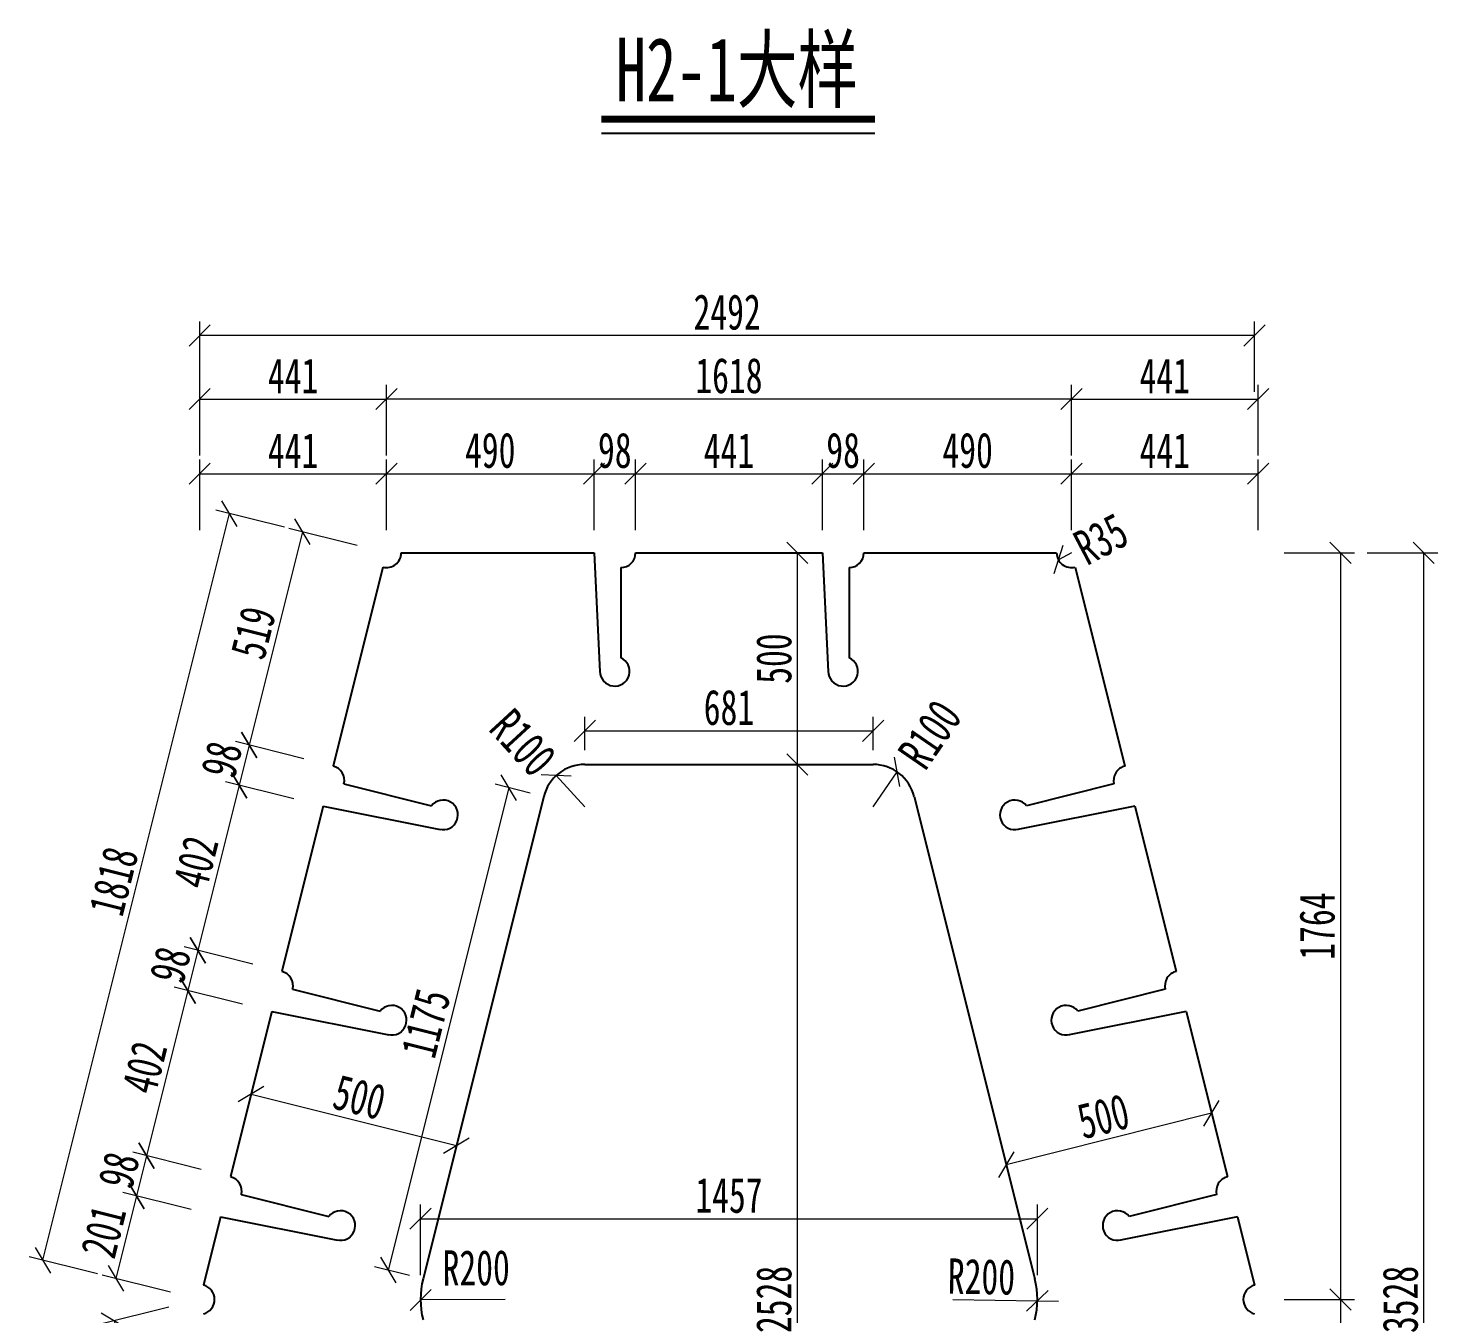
# Model space of a CAD drawing. Header units: millimetres. Extents: x -450182 to -147179, y 306993 to 695793.
# Drawn here: x -175438 to -172109, y 354258 to 357295 of the extents above; entities that cross this region are included whole.
import ezdxf

# ---------------------------------------------------------------- set-up
doc = ezdxf.new("R2010")
doc.units = ezdxf.units.MM
doc.header["$PDMODE"] = 34
doc.layers.get('Defpoints').update_dxf_attribs({"color": 8})
for name, color, linetype, lineweight in [('加粗线', 6, 'Continuous', 25), ('标注', 4, 'Continuous', 13), ('细线', 4, 'Continuous', 15), ('钢板粗线', 1, 'Continuous', 25)]:
    doc.layers.add(name, color=color, linetype=linetype, lineweight=lineweight)
doc.styles.add('111', font='仿宋_GB2312.ttf', dxfattribs={"width": 0.7})
doc.styles.get("Standard").update_dxf_attribs({"font": '仿宋_GB2312.ttf'})
doc.dimstyles.new('200', dxfattribs={"dimscale": 0, "dimtxt": 2.5, "dimasz": 1.5, "dimexe": 1, "dimexo": 1, "dimgap": 0.4, "dimtad": 1, "dimdec": 0, "dimdsep": 46, "dimtxsty": '111', "dimblk": 'OBLIQUE', "dimcen": 0, "dimclrd": 256, "dimclre": 256, "dimclrt": 256, "dimadec": 1, "dimazin": 2, "dimtfac": 1, "dimtdec": 0, "dimtmove": 2, "dimatfit": 3, "dimfxl": 4, "dimfxlon": 1, "dimtolj": 1, "dimlwd": -1, "dimlwe": -1, "dimarcsym": 0})

# ---------------------------------------------------------------- blocks, each defined once
blk = doc.blocks.new('_Oblique')
at = {"color": 0, "linetype": 'ByBlock', "lineweight": -2}
blk.add_line((-0.5, -0.5), (0.5, 0.5), dxfattribs=at)
blk = doc.blocks.new('*D400')
at = {"layer": 'Defpoints', "color": 0, "transparency": 16777216}
for p in [(-173050.6, 356056.1), (-172142, 356056.1), (-173048.4, 352528.1)]:
    blk.add_point(p, dxfattribs=at)
at = {"layer": '标注', "transparency": 16777216}
for p, q in [((-172275.4, 356056.1), (-172108.7, 356056.1)), ((-172142, 352528.1), (-172142, 356056.1)), ((-172275.4, 352528.1), (-172108.7, 352528.1))]:
    blk.add_line(p, q, dxfattribs=at)
at = {"layer": '标注', "transparency": 16777216, "xscale": 49.99999999999994, "yscale": 49.99999999999994, "zscale": 49.99999999999994}
for p, rotation in [((-172142, 356056.1), 90), ((-172142, 352528.1), 270)]:
    blk.add_blockref('_Oblique', p, dxfattribs=dict(at, rotation=rotation))
at = {"layer": '标注', "transparency": 16777216, "insert": (-172197, 354292.1), "char_height": 83.33, "attachment_point": 5, "rotation": 90, "style": '111'}
blk.add_mtext('\\A1;3528', dxfattribs=at)
blk = doc.blocks.new('*D412')
at = {"layer": 'Defpoints', "color": 0, "transparency": 16777216}
for p in [(-174592.1, 356056.1), (-174916.2, 355601.9), (-174718, 355552.3)]:
    blk.add_point(p, dxfattribs=at)
at = {"layer": '标注', "transparency": 16777216}
for p, q in [((-174790.3, 356105.7), (-174916.2, 355601.9)), ((-174660.9, 356073.3), (-174822.6, 356113.8)), ((-174786.9, 355569.5), (-174948.5, 355610))]:
    blk.add_line(p, q, dxfattribs=at)
at = {"layer": '标注', "transparency": 16777216, "xscale": 49.99999999999994, "yscale": 49.99999999999994, "zscale": 49.99999999999994}
for p, rotation in [((-174790.3, 356105.7), 75.96375653207974), ((-174916.2, 355601.9), 255.9637565320798)]:
    blk.add_blockref('_Oblique', p, dxfattribs=dict(at, rotation=rotation))
at = {"layer": '标注', "transparency": 16777216, "insert": (-174906.6, 355867.1), "char_height": 83.33, "attachment_point": 5, "rotation": 75.9638, "style": '111'}
blk.add_mtext('\\A1;519', dxfattribs=at)
blk = doc.blocks.new('*D413')
at = {"layer": 'Defpoints', "color": 0, "transparency": 16777216}
for p in [(-174718, 355552.3), (-174940, 355506.8), (-174741.8, 355457.3)]:
    blk.add_point(p, dxfattribs=at)
at = {"layer": '标注', "transparency": 16777216}
for p, q in [((-174786.9, 355569.5), (-174948.5, 355610)), ((-174916.2, 355601.9), (-174940, 355506.8)), ((-174810.6, 355474.5), (-174972.3, 355514.9))]:
    blk.add_line(p, q, dxfattribs=at)
at = {"layer": '标注', "transparency": 16777216, "xscale": 49.99999999999994, "yscale": 49.99999999999994, "zscale": 49.99999999999994}
for p, rotation in [((-174916.2, 355601.9), 75.96375653213954), ((-174940, 355506.8), 255.9637565321396)]:
    blk.add_blockref('_Oblique', p, dxfattribs=dict(at, rotation=rotation))
at = {"layer": '标注', "transparency": 16777216, "insert": (-174981.4, 355567.7), "char_height": 83.33, "attachment_point": 5, "rotation": 75.9638, "style": '111'}
blk.add_mtext('\\A1;98', dxfattribs=at)
blk = doc.blocks.new('*D414')
at = {"layer": 'Defpoints', "color": 0, "transparency": 16777216}
for p in [(-174741.8, 355457.3), (-175037.5, 355116.8), (-174839.3, 355067.3)]:
    blk.add_point(p, dxfattribs=at)
at = {"layer": '标注', "transparency": 16777216}
for p, q in [((-174940, 355506.8), (-175037.5, 355116.8)), ((-174810.6, 355474.5), (-174972.3, 355514.9)), ((-174908.1, 355084.5), (-175069.8, 355124.9))]:
    blk.add_line(p, q, dxfattribs=at)
at = {"layer": '标注', "transparency": 16777216, "xscale": 49.99999999999994, "yscale": 49.99999999999994, "zscale": 49.99999999999994}
for p, rotation in [((-174940, 355506.8), 75.96375653205945), ((-175037.5, 355116.8), 255.9637565320594)]:
    blk.add_blockref('_Oblique', p, dxfattribs=dict(at, rotation=rotation))
at = {"layer": '标注', "transparency": 16777216, "insert": (-175042.1, 355325.2), "char_height": 83.33, "attachment_point": 5, "rotation": 75.9638, "style": '111'}
blk.add_mtext('\\A1;402', dxfattribs=at)
blk = doc.blocks.new('*D415')
at = {"layer": 'Defpoints', "color": 0, "transparency": 16777216}
for p in [(-174839.3, 355067.3), (-175061.2, 355021.7), (-174863, 354972.2)]:
    blk.add_point(p, dxfattribs=at)
at = {"layer": '标注', "transparency": 16777216}
for p, q in [((-174908.1, 355084.5), (-175069.8, 355124.9)), ((-175037.5, 355116.8), (-175061.2, 355021.7)), ((-174931.9, 354989.4), (-175093.6, 355029.8))]:
    blk.add_line(p, q, dxfattribs=at)
at = {"layer": '标注', "transparency": 16777216, "xscale": 49.99999999999994, "yscale": 49.99999999999994, "zscale": 49.99999999999994}
for p, rotation in [((-175037.5, 355116.8), 75.96375653213131), ((-175061.2, 355021.7), 255.9637565321313)]:
    blk.add_blockref('_Oblique', p, dxfattribs=dict(at, rotation=rotation))
at = {"layer": '标注', "transparency": 16777216, "insert": (-175102.7, 355082.6), "char_height": 83.33, "attachment_point": 5, "rotation": 75.9638, "style": '111'}
blk.add_mtext('\\A1;98', dxfattribs=at)
blk = doc.blocks.new('*D416')
at = {"layer": 'Defpoints', "color": 0, "transparency": 16777216}
for p in [(-174863, 354972.2), (-175158.7, 354631.7), (-174960.5, 354582.2)]:
    blk.add_point(p, dxfattribs=at)
at = {"layer": '标注', "transparency": 16777216}
for p, q in [((-175061.2, 355021.7), (-175158.7, 354631.7)), ((-174931.9, 354989.4), (-175093.6, 355029.8)), ((-175029.4, 354599.4), (-175191.1, 354639.8))]:
    blk.add_line(p, q, dxfattribs=at)
at = {"layer": '标注', "transparency": 16777216, "xscale": 49.99999999999994, "yscale": 49.99999999999994, "zscale": 49.99999999999994}
for p, rotation in [((-175061.2, 355021.7), 75.96375653207352), ((-175158.7, 354631.7), 255.9637565320735)]:
    blk.add_blockref('_Oblique', p, dxfattribs=dict(at, rotation=rotation))
at = {"layer": '标注', "transparency": 16777216, "insert": (-175163.3, 354840.1), "char_height": 83.33, "attachment_point": 5, "rotation": 75.9638, "style": '111'}
blk.add_mtext('\\A1;402', dxfattribs=at)
blk = doc.blocks.new('*D417')
at = {"layer": 'Defpoints', "color": 0, "transparency": 16777216}
for p in [(-174960.5, 354582.2), (-175182.5, 354536.7), (-174984.3, 354487.1)]:
    blk.add_point(p, dxfattribs=at)
at = {"layer": '标注', "transparency": 16777216}
for p, q in [((-175029.4, 354599.4), (-175191.1, 354639.8)), ((-175158.7, 354631.7), (-175182.5, 354536.7)), ((-175053.2, 354504.3), (-175214.8, 354544.8))]:
    blk.add_line(p, q, dxfattribs=at)
at = {"layer": '标注', "transparency": 16777216, "xscale": 49.99999999999994, "yscale": 49.99999999999994, "zscale": 49.99999999999994}
for p, rotation in [((-175158.7, 354631.7), 75.9637565320983), ((-175182.5, 354536.7), 255.9637565320983)]:
    blk.add_blockref('_Oblique', p, dxfattribs=dict(at, rotation=rotation))
at = {"layer": '标注', "transparency": 16777216, "insert": (-175224, 354597.5), "char_height": 83.33, "attachment_point": 5, "rotation": 75.9638, "style": '111'}
blk.add_mtext('\\A1;98', dxfattribs=at)
blk = doc.blocks.new('*D418')
at = {"layer": 'Defpoints', "color": 0, "transparency": 16777216}
for p in [(-174984.3, 354487.1), (-175231.3, 354341.7), (-175033.1, 354292.1)]:
    blk.add_point(p, dxfattribs=at)
at = {"layer": '标注', "transparency": 16777216}
for p, q in [((-175053.2, 354504.3), (-175214.8, 354544.8)), ((-175182.5, 354536.7), (-175231.3, 354341.7)), ((-175101.9, 354309.3), (-175263.6, 354349.8))]:
    blk.add_line(p, q, dxfattribs=at)
at = {"layer": '标注', "transparency": 16777216, "xscale": 49.99999999999994, "yscale": 49.99999999999994, "zscale": 49.99999999999994}
for p, rotation in [((-175182.5, 354536.7), 75.96375653206952), ((-175231.3, 354341.7), 255.9637565320695)]:
    blk.add_blockref('_Oblique', p, dxfattribs=dict(at, rotation=rotation))
at = {"layer": '标注', "transparency": 16777216, "insert": (-175260.2, 354452.5), "char_height": 83.33, "attachment_point": 5, "rotation": 75.9638, "style": '111'}
blk.add_mtext('\\A1;201', dxfattribs=at)
blk = doc.blocks.new('*D419')
at = {"layer": 'Defpoints', "color": 0, "transparency": 16777216}
for p in [(-175033.1, 354292.1), (-174984.3, 354097.1), (-175186.7, 354046.5)]:
    blk.add_point(p, dxfattribs=at)
at = {"layer": '标注', "transparency": 16777216}
for p, q in [((-175106.1, 354273.9), (-175267.8, 354233.4)), ((-175235.5, 354241.5), (-175186.7, 354046.5)), ((-175057.4, 354078.9), (-175219, 354038.4))]:
    blk.add_line(p, q, dxfattribs=at)
at = {"layer": '标注', "transparency": 16777216, "xscale": 49.99999999999994, "yscale": 49.99999999999994, "zscale": 49.99999999999994}
for p, rotation in [((-175235.5, 354241.5), 104.0362434679265), ((-175186.7, 354046.5), 284.0362434679265)]:
    blk.add_blockref('_Oblique', p, dxfattribs=dict(at, rotation=rotation))
at = {"layer": '标注', "transparency": 16777216, "insert": (-175157.7, 354157.4), "char_height": 83.33, "attachment_point": 5, "rotation": 284.0362, "style": '111'}
blk.add_mtext('\\A1;201', dxfattribs=at)
blk = doc.blocks.new('*D426')
at = {"layer": 'Defpoints', "color": 0, "transparency": 16777216}
for p in [(-175033.1, 354292.1), (-175406, 354198.9), (-174592.1, 352528.1)]:
    blk.add_point(p, dxfattribs=at)
at = {"layer": '标注', "transparency": 16777216}
for p, q in [((-175276.6, 354231.2), (-175438.3, 354190.8)), ((-174965, 352434.9), (-175406, 354198.9)), ((-174835.6, 352467.2), (-174997.3, 352426.8))]:
    blk.add_line(p, q, dxfattribs=at)
at = {"layer": '标注', "transparency": 16777216, "xscale": 49.99999999999994, "yscale": 49.99999999999994, "zscale": 49.99999999999994}
for p, rotation in [((-175406, 354198.9), 104.0362434679273), ((-174965, 352434.9), 284.0362434679274)]:
    blk.add_blockref('_Oblique', p, dxfattribs=dict(at, rotation=rotation))
at = {"layer": '标注', "transparency": 16777216, "insert": (-175132.1, 353330.2), "char_height": 83.33, "attachment_point": 5, "rotation": 284.0362, "style": '111'}
blk.add_mtext('\\A1;1818', dxfattribs=at)
blk = doc.blocks.new('*D427')
at = {"layer": 'Defpoints', "color": 0, "transparency": 16777216}
for p in [(-174962.6, 356148.8), (-174592.1, 356056.1), (-175033.1, 354292.1)]:
    blk.add_point(p, dxfattribs=at)
at = {"layer": '标注', "transparency": 16777216}
for p, q in [((-175403.6, 354384.8), (-174962.6, 356148.8)), ((-174833.3, 356116.4), (-174995, 356156.9)), ((-175274.3, 354352.4), (-175436, 354392.9))]:
    blk.add_line(p, q, dxfattribs=at)
at = {"layer": '标注', "transparency": 16777216, "xscale": 49.99999999999994, "yscale": 49.99999999999994, "zscale": 49.99999999999994}
for p, rotation in [((-174962.6, 356148.8), 75.96375653207353), ((-175403.6, 354384.8), 255.9637565320735)]:
    blk.add_blockref('_Oblique', p, dxfattribs=dict(at, rotation=rotation))
at = {"layer": '标注', "transparency": 16777216, "insert": (-175236.5, 355280.1), "char_height": 83.33, "attachment_point": 5, "rotation": 75.9638, "style": '111'}
blk.add_mtext('\\A1;1818', dxfattribs=at)
blk = doc.blocks.new('*D428')
at = {"layer": 'Defpoints', "color": 0, "transparency": 16777216}
for p in [(-173442.5, 355635.4), (-174123.6, 355556.1), (-173442.5, 355556.1)]:
    blk.add_point(p, dxfattribs=at)
at = {"layer": '标注', "transparency": 16777216}
for p, q in [((-174123.6, 355589.5), (-174123.6, 355668.8)), ((-173442.5, 355589.5), (-173442.5, 355668.8)), ((-174123.6, 355635.4), (-173442.5, 355635.4))]:
    blk.add_line(p, q, dxfattribs=at)
at = {"layer": '标注', "transparency": 16777216, "xscale": 49.99999999999994, "yscale": 49.99999999999994, "zscale": 49.99999999999994, "rotation": 180}
blk.add_blockref('_Oblique', (-174123.6, 355635.4), dxfattribs=at)
at = {"layer": '标注', "transparency": 16777216, "xscale": 49.99999999999994, "yscale": 49.99999999999994, "zscale": 49.99999999999994}
blk.add_blockref('_Oblique', (-173442.5, 355635.4), dxfattribs=at)
at = {"layer": '标注', "transparency": 16777216, "insert": (-173783.1, 355690.4), "char_height": 83.33, "attachment_point": 5, "style": '111'}
blk.add_mtext('\\A1;681', dxfattribs=at)
blk = doc.blocks.new('*D429')
at = {"layer": 'Defpoints', "color": 0, "transparency": 16777216}
for p in [(-174220.6, 355480.4), (-174588.1, 354361.3), (-174505.5, 354340.6)]:
    blk.add_point(p, dxfattribs=at)
at = {"layer": '标注', "transparency": 16777216}
for p, q in [((-174252.9, 355488.5), (-174335.5, 355509.1)), ((-174303.2, 355501), (-174588.1, 354361.3)), ((-174537.9, 354348.7), (-174620.5, 354369.4))]:
    blk.add_line(p, q, dxfattribs=at)
at = {"layer": '标注', "transparency": 16777216, "xscale": 49.99999999999994, "yscale": 49.99999999999994, "zscale": 49.99999999999994}
for p, rotation in [((-174303.2, 355501), 75.96375653207288), ((-174588.1, 354361.3), 255.9637565320728)]:
    blk.add_blockref('_Oblique', p, dxfattribs=dict(at, rotation=rotation))
at = {"layer": '标注', "transparency": 16777216, "insert": (-174499, 354944.5), "char_height": 83.33, "attachment_point": 5, "rotation": 75.9638, "style": '111'}
blk.add_mtext('\\A1;1175', dxfattribs=at)
blk = doc.blocks.new('*D432')
at = {"layer": 'Defpoints', "color": 0, "transparency": 16777216}
for p in [(-173731.1, 356056.1), (-173731.1, 355556.1), (-173621.7, 355556.1)]:
    blk.add_point(p, dxfattribs=at)
at = {"layer": '标注', "transparency": 16777216}
for p, q in [((-173697.7, 356056.1), (-173588.4, 356056.1)), ((-173621.7, 356056.1), (-173621.7, 355556.1)), ((-173697.7, 355556.1), (-173588.4, 355556.1))]:
    blk.add_line(p, q, dxfattribs=at)
at = {"layer": '标注', "transparency": 16777216, "xscale": 49.99999999999994, "yscale": 49.99999999999994, "zscale": 49.99999999999994}
for p, rotation in [((-173621.7, 356056.1), 90), ((-173621.7, 355556.1), 270)]:
    blk.add_blockref('_Oblique', p, dxfattribs=dict(at, rotation=rotation))
at = {"layer": '标注', "transparency": 16777216, "insert": (-173676.7, 355806.1), "char_height": 83.33, "attachment_point": 5, "rotation": 90, "style": '111'}
blk.add_mtext('\\A1;500', dxfattribs=at)
blk = doc.blocks.new('*D433')
at = {"layer": 'Defpoints', "color": 0, "transparency": 16777216}
for p in [(-174911.8, 354777.2), (-174426.7, 354655.9), (-174426.7, 354655.9)]:
    blk.add_point(p, dxfattribs=at)
at = {"layer": '标注', "transparency": 16777216}
for p, q in [((-174911.8, 354777.2), (-174903.7, 354809.5)), ((-174911.8, 354777.2), (-174426.7, 354655.9)), ((-174426.7, 354655.9), (-174418.6, 354688.3))]:
    blk.add_line(p, q, dxfattribs=at)
at = {"layer": '标注', "transparency": 16777216, "xscale": 49.99999999999994, "yscale": 49.99999999999994, "zscale": 49.99999999999994}
for p, rotation in [((-174911.8, 354777.2), 165.9637565320727), ((-174426.7, 354655.9), 345.9637565320728)]:
    blk.add_blockref('_Oblique', p, dxfattribs=dict(at, rotation=rotation))
at = {"layer": '标注', "transparency": 16777216, "insert": (-174655.9, 354769.9), "char_height": 83.33, "attachment_point": 5, "rotation": 345.9638, "style": '111'}
blk.add_mtext('\\A1;500', dxfattribs=at)
blk = doc.blocks.new('*D434')
at = {"layer": 'Defpoints', "color": 0, "transparency": 16777216}
for p in [(-172654.3, 354777.2), (-173139.4, 354655.9), (-173128, 354610.5)]:
    blk.add_point(p, dxfattribs=at)
at = {"layer": '标注', "transparency": 16777216}
for p, q in [((-172646.2, 354744.9), (-172634.9, 354699.4)), ((-172643, 354731.8), (-173128, 354610.5)), ((-173131.3, 354623.6), (-173120, 354578.2))]:
    blk.add_line(p, q, dxfattribs=at)
at = {"layer": '标注', "transparency": 16777216, "xscale": 49.99999999999994, "yscale": 49.99999999999994, "zscale": 49.99999999999994}
for p, rotation in [((-172643, 354731.8), 14.03624346792569), ((-173128, 354610.5), 194.0362434679257)]:
    blk.add_blockref('_Oblique', p, dxfattribs=dict(at, rotation=rotation))
at = {"layer": '标注', "transparency": 16777216, "insert": (-172898.8, 354724.5), "char_height": 83.33, "attachment_point": 5, "rotation": 14.0362, "style": '111'}
blk.add_mtext('\\A1;500', dxfattribs=at)
blk = doc.blocks.new('*D450')
at = {"layer": 'Defpoints', "color": 0, "transparency": 16777216}
for p in [(-174101.7, 356242.8), (-174592.1, 356056.1), (-174101.7, 356056.1)]:
    blk.add_point(p, dxfattribs=at)
at = {"layer": '标注', "transparency": 16777216}
for p, q in [((-174592.1, 356109.5), (-174592.1, 356276.2)), ((-174101.7, 356109.5), (-174101.7, 356276.2)), ((-174592.1, 356242.8), (-174101.7, 356242.8))]:
    blk.add_line(p, q, dxfattribs=at)
at = {"layer": '标注', "transparency": 16777216, "xscale": 49.99999999999994, "yscale": 49.99999999999994, "zscale": 49.99999999999994, "rotation": 180}
blk.add_blockref('_Oblique', (-174592.1, 356242.8), dxfattribs=at)
at = {"layer": '标注', "transparency": 16777216, "xscale": 49.99999999999994, "yscale": 49.99999999999994, "zscale": 49.99999999999994}
blk.add_blockref('_Oblique', (-174101.7, 356242.8), dxfattribs=at)
at = {"layer": '标注', "transparency": 16777216, "insert": (-174346.9, 356297.8), "char_height": 83.33, "attachment_point": 5, "style": '111'}
blk.add_mtext('\\A1;490', dxfattribs=at)
blk = doc.blocks.new('*D451')
at = {"layer": 'Defpoints', "color": 0, "transparency": 16777216}
for p in [(-174592.1, 356242.8), (-174592.1, 356056.1), (-175033.1, 354292.1)]:
    blk.add_point(p, dxfattribs=at)
at = {"layer": '标注', "transparency": 16777216}
for p, q in [((-175033.1, 356109.5), (-175033.1, 356276.2)), ((-174592.1, 356109.5), (-174592.1, 356276.2)), ((-175033.1, 356242.8), (-174592.1, 356242.8))]:
    blk.add_line(p, q, dxfattribs=at)
at = {"layer": '标注', "transparency": 16777216, "xscale": 49.99999999999994, "yscale": 49.99999999999994, "zscale": 49.99999999999994, "rotation": 180}
blk.add_blockref('_Oblique', (-175033.1, 356242.8), dxfattribs=at)
at = {"layer": '标注', "transparency": 16777216, "xscale": 49.99999999999994, "yscale": 49.99999999999994, "zscale": 49.99999999999994}
blk.add_blockref('_Oblique', (-174592.1, 356242.8), dxfattribs=at)
at = {"layer": '标注', "transparency": 16777216, "insert": (-174812.6, 356297.8), "char_height": 83.33, "attachment_point": 5, "style": '111'}
blk.add_mtext('\\A1;441', dxfattribs=at)
blk = doc.blocks.new('*D452')
at = {"layer": 'Defpoints', "color": 0, "transparency": 16777216}
for p in [(-174003.7, 356242.8), (-174101.7, 356056.1), (-174003.7, 356056.1)]:
    blk.add_point(p, dxfattribs=at)
at = {"layer": '标注', "transparency": 16777216}
for p, q in [((-174101.7, 356109.5), (-174101.7, 356276.2)), ((-174003.7, 356109.5), (-174003.7, 356276.2)), ((-174101.7, 356242.8), (-174003.7, 356242.8))]:
    blk.add_line(p, q, dxfattribs=at)
at = {"layer": '标注', "transparency": 16777216, "xscale": 49.99999999999994, "yscale": 49.99999999999994, "zscale": 49.99999999999994, "rotation": 180}
blk.add_blockref('_Oblique', (-174101.7, 356242.8), dxfattribs=at)
at = {"layer": '标注', "transparency": 16777216, "xscale": 49.99999999999994, "yscale": 49.99999999999994, "zscale": 49.99999999999994}
blk.add_blockref('_Oblique', (-174003.7, 356242.8), dxfattribs=at)
at = {"layer": '标注', "transparency": 16777216, "insert": (-174052.7, 356297.8), "char_height": 83.33, "attachment_point": 5, "style": '111'}
blk.add_mtext('\\A1;98', dxfattribs=at)
blk = doc.blocks.new('*D453')
at = {"layer": 'Defpoints', "color": 0, "transparency": 16777216}
for p in [(-173562.4, 356242.8), (-174003.7, 356056.1), (-173562.4, 356056.1)]:
    blk.add_point(p, dxfattribs=at)
at = {"layer": '标注', "transparency": 16777216}
for p, q in [((-174003.7, 356109.5), (-174003.7, 356276.2)), ((-173562.4, 356109.5), (-173562.4, 356276.2)), ((-174003.7, 356242.8), (-173562.4, 356242.8))]:
    blk.add_line(p, q, dxfattribs=at)
at = {"layer": '标注', "transparency": 16777216, "xscale": 49.99999999999994, "yscale": 49.99999999999994, "zscale": 49.99999999999994, "rotation": 180}
blk.add_blockref('_Oblique', (-174003.7, 356242.8), dxfattribs=at)
at = {"layer": '标注', "transparency": 16777216, "xscale": 49.99999999999994, "yscale": 49.99999999999994, "zscale": 49.99999999999994}
blk.add_blockref('_Oblique', (-173562.4, 356242.8), dxfattribs=at)
at = {"layer": '标注', "transparency": 16777216, "insert": (-173783.1, 356297.8), "char_height": 83.33, "attachment_point": 5, "style": '111'}
blk.add_mtext('\\A1;441', dxfattribs=at)
blk = doc.blocks.new('*D454')
at = {"layer": 'Defpoints', "color": 0, "transparency": 16777216}
for p in [(-173464.4, 356242.8), (-173562.4, 356056.1), (-173464.4, 356056.1)]:
    blk.add_point(p, dxfattribs=at)
at = {"layer": '标注', "transparency": 16777216}
for p, q in [((-173562.4, 356109.5), (-173562.4, 356276.2)), ((-173464.4, 356109.5), (-173464.4, 356276.2)), ((-173562.4, 356242.8), (-173464.4, 356242.8))]:
    blk.add_line(p, q, dxfattribs=at)
at = {"layer": '标注', "transparency": 16777216, "xscale": 49.99999999999994, "yscale": 49.99999999999994, "zscale": 49.99999999999994, "rotation": 180}
blk.add_blockref('_Oblique', (-173562.4, 356242.8), dxfattribs=at)
at = {"layer": '标注', "transparency": 16777216, "xscale": 49.99999999999994, "yscale": 49.99999999999994, "zscale": 49.99999999999994}
blk.add_blockref('_Oblique', (-173464.4, 356242.8), dxfattribs=at)
at = {"layer": '标注', "transparency": 16777216, "insert": (-173513.4, 356297.8), "char_height": 83.33, "attachment_point": 5, "style": '111'}
blk.add_mtext('\\A1;98', dxfattribs=at)
blk = doc.blocks.new('*D455')
at = {"layer": 'Defpoints', "color": 0, "transparency": 16777216}
for p in [(-172974.1, 356242.8), (-173464.4, 356056.1), (-172974.1, 356056.1)]:
    blk.add_point(p, dxfattribs=at)
at = {"layer": '标注', "transparency": 16777216}
for p, q in [((-173464.4, 356109.5), (-173464.4, 356276.2)), ((-172974.1, 356109.5), (-172974.1, 356276.2)), ((-173464.4, 356242.8), (-172974.1, 356242.8))]:
    blk.add_line(p, q, dxfattribs=at)
at = {"layer": '标注', "transparency": 16777216, "xscale": 49.99999999999994, "yscale": 49.99999999999994, "zscale": 49.99999999999994, "rotation": 180}
blk.add_blockref('_Oblique', (-173464.4, 356242.8), dxfattribs=at)
at = {"layer": '标注', "transparency": 16777216, "xscale": 49.99999999999994, "yscale": 49.99999999999994, "zscale": 49.99999999999994}
blk.add_blockref('_Oblique', (-172974.1, 356242.8), dxfattribs=at)
at = {"layer": '标注', "transparency": 16777216, "insert": (-173219.2, 356297.8), "char_height": 83.33, "attachment_point": 5, "style": '111'}
blk.add_mtext('\\A1;490', dxfattribs=at)
blk = doc.blocks.new('*D456')
at = {"layer": 'Defpoints', "color": 0, "transparency": 16777216}
for p in [(-174592.1, 356419.2), (-174592.1, 356056.1), (-172974.1, 356056.1)]:
    blk.add_point(p, dxfattribs=at)
at = {"layer": '标注', "transparency": 16777216}
for p, q in [((-174592.1, 356285.9), (-174592.1, 356452.6)), ((-172974.1, 356285.9), (-172974.1, 356452.6)), ((-172974.1, 356419.2), (-174592.1, 356419.2))]:
    blk.add_line(p, q, dxfattribs=at)
at = {"layer": '标注', "transparency": 16777216, "xscale": 49.99999999999994, "yscale": 49.99999999999994, "zscale": 49.99999999999994, "rotation": 180}
blk.add_blockref('_Oblique', (-174592.1, 356419.2), dxfattribs=at)
at = {"layer": '标注', "transparency": 16777216, "xscale": 49.99999999999994, "yscale": 49.99999999999994, "zscale": 49.99999999999994}
blk.add_blockref('_Oblique', (-172974.1, 356419.2), dxfattribs=at)
at = {"layer": '标注', "transparency": 16777216, "insert": (-173783.1, 356474.2), "char_height": 83.33, "attachment_point": 5, "style": '111'}
blk.add_mtext('\\A1;1618', dxfattribs=at)
blk = doc.blocks.new('*D457')
at = {"layer": 'Defpoints', "color": 0, "transparency": 16777216}
for p in [(-175033.1, 356569.5), (-175033.1, 354292.1), (-172541.5, 354258.2)]:
    blk.add_point(p, dxfattribs=at)
at = {"layer": '标注', "transparency": 16777216}
for p, q in [((-175033.1, 356436.2), (-175033.1, 356602.8)), ((-172541.5, 356436.2), (-172541.5, 356602.8)), ((-172541.5, 356569.5), (-175033.1, 356569.5))]:
    blk.add_line(p, q, dxfattribs=at)
at = {"layer": '标注', "transparency": 16777216, "xscale": 49.99999999999994, "yscale": 49.99999999999994, "zscale": 49.99999999999994, "rotation": 180}
blk.add_blockref('_Oblique', (-175033.1, 356569.5), dxfattribs=at)
at = {"layer": '标注', "transparency": 16777216, "xscale": 49.99999999999994, "yscale": 49.99999999999994, "zscale": 49.99999999999994}
blk.add_blockref('_Oblique', (-172541.5, 356569.5), dxfattribs=at)
at = {"layer": '标注', "transparency": 16777216, "insert": (-173787.3, 356624.5), "char_height": 83.33, "attachment_point": 5, "style": '111'}
blk.add_mtext('\\A1;2492', dxfattribs=at)
blk = doc.blocks.new('*D458')
at = {"layer": 'Defpoints', "color": 0, "transparency": 16777216}
for p in [(-174592.1, 356419.2), (-174592.1, 356232.5), (-175033.1, 354468.5)]:
    blk.add_point(p, dxfattribs=at)
at = {"layer": '标注', "transparency": 16777216}
for p, q in [((-175033.1, 356285.9), (-175033.1, 356452.6)), ((-174592.1, 356285.9), (-174592.1, 356452.6)), ((-175033.1, 356419.2), (-174592.1, 356419.2))]:
    blk.add_line(p, q, dxfattribs=at)
at = {"layer": '标注', "transparency": 16777216, "xscale": 49.99999999999994, "yscale": 49.99999999999994, "zscale": 49.99999999999994, "rotation": 180}
blk.add_blockref('_Oblique', (-175033.1, 356419.2), dxfattribs=at)
at = {"layer": '标注', "transparency": 16777216, "xscale": 49.99999999999994, "yscale": 49.99999999999994, "zscale": 49.99999999999994}
blk.add_blockref('_Oblique', (-174592.1, 356419.2), dxfattribs=at)
at = {"layer": '标注', "transparency": 16777216, "insert": (-174812.6, 356474.2), "char_height": 83.33, "attachment_point": 5, "style": '111'}
blk.add_mtext('\\A1;441', dxfattribs=at)
blk = doc.blocks.new('*D459')
at = {"layer": 'Defpoints', "color": 0, "transparency": 16777216}
for p in [(-172533.1, 356242.8), (-172533.1, 356056.1), (-172974.1, 354292.1)]:
    blk.add_point(p, dxfattribs=at)
at = {"layer": '标注', "transparency": 16777216}
for p, q in [((-172974.1, 356109.5), (-172974.1, 356276.2)), ((-172533.1, 356109.5), (-172533.1, 356276.2)), ((-172974.1, 356242.8), (-172533.1, 356242.8))]:
    blk.add_line(p, q, dxfattribs=at)
at = {"layer": '标注', "transparency": 16777216, "xscale": 49.99999999999994, "yscale": 49.99999999999994, "zscale": 49.99999999999994, "rotation": 180}
blk.add_blockref('_Oblique', (-172974.1, 356242.8), dxfattribs=at)
at = {"layer": '标注', "transparency": 16777216, "xscale": 49.99999999999994, "yscale": 49.99999999999994, "zscale": 49.99999999999994}
blk.add_blockref('_Oblique', (-172533.1, 356242.8), dxfattribs=at)
at = {"layer": '标注', "transparency": 16777216, "insert": (-172753.6, 356297.8), "char_height": 83.33, "attachment_point": 5, "style": '111'}
blk.add_mtext('\\A1;441', dxfattribs=at)
blk = doc.blocks.new('*D460')
at = {"layer": 'Defpoints', "color": 0, "transparency": 16777216}
for p in [(-172533.1, 356419.2), (-172533.1, 356232.5), (-172974.1, 354468.5)]:
    blk.add_point(p, dxfattribs=at)
at = {"layer": '标注', "transparency": 16777216}
for p, q in [((-172974.1, 356285.9), (-172974.1, 356452.6)), ((-172533.1, 356285.9), (-172533.1, 356452.6)), ((-172974.1, 356419.2), (-172533.1, 356419.2))]:
    blk.add_line(p, q, dxfattribs=at)
at = {"layer": '标注', "transparency": 16777216, "xscale": 49.99999999999994, "yscale": 49.99999999999994, "zscale": 49.99999999999994, "rotation": 180}
blk.add_blockref('_Oblique', (-172974.1, 356419.2), dxfattribs=at)
at = {"layer": '标注', "transparency": 16777216, "xscale": 49.99999999999994, "yscale": 49.99999999999994, "zscale": 49.99999999999994}
blk.add_blockref('_Oblique', (-172533.1, 356419.2), dxfattribs=at)
at = {"layer": '标注', "transparency": 16777216, "insert": (-172753.6, 356474.2), "char_height": 83.33, "attachment_point": 5, "style": '111'}
blk.add_mtext('\\A1;441', dxfattribs=at)
blk = doc.blocks.new('*D564')
at = {"layer": 'Defpoints', "color": 0, "transparency": 16777216}
for p in [(-174511.5, 354290.8), (-174311.5, 354292.1)]:
    blk.add_point(p, dxfattribs=at)
at = {"layer": '标注', "transparency": 16777216}
blk.add_line((-174311.5, 354292.1), (-174511.5, 354290.8), dxfattribs=at)
at = {"layer": '标注', "transparency": 16777216, "xscale": 49.99999999999994, "yscale": 49.99999999999994, "zscale": 49.99999999999994, "rotation": 180.3744442481165}
blk.add_blockref('_Oblique', (-174511.5, 354290.8), dxfattribs=at)
at = {"layer": '标注', "transparency": 16777216, "insert": (-174380.1, 354366.4), "char_height": 83.33, "attachment_point": 5, "rotation": 0.3744, "style": '111'}
blk.add_mtext('\\A1;R200', dxfattribs=at)
blk = doc.blocks.new('*D565')
at = {"layer": 'Defpoints', "color": 0, "transparency": 16777216}
for p in [(-174191.3, 355529.7), (-174123.6, 355456.1)]:
    blk.add_point(p, dxfattribs=at)
at = {"layer": '标注', "transparency": 16777216}
blk.add_line((-174123.6, 355456.1), (-174191.3, 355529.7), dxfattribs=at)
at = {"layer": '标注', "transparency": 16777216, "xscale": 49.99999999999994, "yscale": 49.99999999999994, "zscale": 49.99999999999994, "rotation": 132.5996359476185}
blk.add_blockref('_Oblique', (-174191.3, 355529.7), dxfattribs=at)
at = {"layer": '标注', "transparency": 16777216, "insert": (-174269.9, 355607.5), "char_height": 83.33, "attachment_point": 5, "rotation": 312.5996, "style": '111'}
blk.add_mtext('\\A1;R100', dxfattribs=at)
blk = doc.blocks.new('*D566')
at = {"layer": 'Defpoints', "color": 0, "transparency": 16777216}
for p in [(-173385.9, 355538.5), (-173442.5, 355456.1)]:
    blk.add_point(p, dxfattribs=at)
at = {"layer": '标注', "transparency": 16777216}
blk.add_line((-173442.5, 355456.1), (-173385.9, 355538.5), dxfattribs=at)
at = {"layer": '标注', "transparency": 16777216, "xscale": 49.99999999999994, "yscale": 49.99999999999994, "zscale": 49.99999999999994, "rotation": 55.48169603688912}
blk.add_blockref('_Oblique', (-173385.9, 355538.5), dxfattribs=at)
at = {"layer": '标注', "transparency": 16777216, "insert": (-173308.3, 355626.8), "char_height": 83.33, "attachment_point": 5, "rotation": 55.4817, "style": '111'}
blk.add_mtext('\\A1;R100', dxfattribs=at)
blk = doc.blocks.new('*D567')
at = {"layer": 'Defpoints', "color": 0, "transparency": 16777216}
for p in [(-173254.6, 354292.1), (-173054.6, 354289)]:
    blk.add_point(p, dxfattribs=at)
at = {"layer": '标注', "transparency": 16777216}
for p, q in [((-173254.6, 354292.1), (-173054.6, 354289)), ((-173054.6, 354289), (-173004.6, 354288.3))]:
    blk.add_line(p, q, dxfattribs=at)
at = {"layer": '标注', "transparency": 16777216, "xscale": 49.99999999999994, "yscale": 49.99999999999994, "zscale": 49.99999999999994, "rotation": 179.1191729297755}
blk.add_blockref('_Oblique', (-173054.6, 354289), dxfattribs=at)
at = {"layer": '标注', "transparency": 16777216, "insert": (-173186.6, 354345.6), "char_height": 83.33, "attachment_point": 5, "rotation": 359.1192, "style": '111'}
blk.add_mtext('\\A1;R200', dxfattribs=at)
blk = doc.blocks.new('*D1239')
at = {"layer": 'Defpoints', "color": 0, "transparency": 16777216}
for p in [(-173005, 356039.8), (-172974.1, 356056.1)]:
    blk.add_point(p, dxfattribs=at)
at = {"layer": '标注', "transparency": 16777216}
blk.add_line((-172974.1, 356056.1), (-173005, 356039.8), dxfattribs=at)
at = {"layer": '标注', "transparency": 16777216, "xscale": 49.99999999999994, "yscale": 49.99999999999994, "zscale": 49.99999999999994, "rotation": 207.7166521365122}
blk.add_blockref('_Oblique', (-173005, 356039.8), dxfattribs=at)
at = {"layer": '标注', "transparency": 16777216, "insert": (-172904.2, 356088.5), "char_height": 83.33, "attachment_point": 5, "rotation": 27.7167, "style": '111'}
blk.add_mtext('\\A1;R35', dxfattribs=at)
blk = doc.blocks.new('*D1246')
at = {"layer": 'Defpoints', "color": 0, "transparency": 16777216}
for p in [(-173054.6, 354482.8), (-174511.5, 354292.1), (-173054.6, 354292.1)]:
    blk.add_point(p, dxfattribs=at)
at = {"layer": '标注', "transparency": 16777216}
for p, q in [((-174511.5, 354349.5), (-174511.5, 354516.2)), ((-173054.6, 354349.5), (-173054.6, 354516.2)), ((-174511.5, 354482.8), (-173054.6, 354482.8))]:
    blk.add_line(p, q, dxfattribs=at)
at = {"layer": '标注', "transparency": 16777216, "xscale": 49.99999999999994, "yscale": 49.99999999999994, "zscale": 49.99999999999994, "rotation": 180}
blk.add_blockref('_Oblique', (-174511.5, 354482.8), dxfattribs=at)
at = {"layer": '标注', "transparency": 16777216, "xscale": 49.99999999999994, "yscale": 49.99999999999994, "zscale": 49.99999999999994}
blk.add_blockref('_Oblique', (-173054.6, 354482.8), dxfattribs=at)
at = {"layer": '标注', "transparency": 16777216, "insert": (-173783.1, 354537.8), "char_height": 83.33, "attachment_point": 5, "style": '111'}
blk.add_mtext('\\A1;1457', dxfattribs=at)
blk = doc.blocks.new('*D1247')
at = {"layer": 'Defpoints', "color": 0, "transparency": 16777216}
for p in [(-173907.9, 355556.1), (-173907.9, 353028.1), (-173621.7, 353028.1)]:
    blk.add_point(p, dxfattribs=at)
at = {"layer": '标注', "transparency": 16777216}
for p, q in [((-173755.1, 355556.1), (-173588.4, 355556.1)), ((-173621.7, 355556.1), (-173621.7, 353028.1)), ((-173755.1, 353028.1), (-173588.4, 353028.1))]:
    blk.add_line(p, q, dxfattribs=at)
at = {"layer": '标注', "transparency": 16777216, "xscale": 49.99999999999994, "yscale": 49.99999999999994, "zscale": 49.99999999999994}
for p, rotation in [((-173621.7, 355556.1), 90), ((-173621.7, 353028.1), 270)]:
    blk.add_blockref('_Oblique', p, dxfattribs=dict(at, rotation=rotation))
at = {"layer": '标注', "transparency": 16777216, "insert": (-173676.7, 354292.1), "char_height": 83.33, "attachment_point": 5, "rotation": 90, "style": '111'}
blk.add_mtext('\\A1;2528', dxfattribs=at)
blk = doc.blocks.new('*D1248')
at = {"layer": 'Defpoints', "color": 0, "transparency": 16777216}
for p in [(-173236.7, 356056.1), (-172533.1, 354292.1), (-172338.6, 354292.1)]:
    blk.add_point(p, dxfattribs=at)
at = {"layer": '标注', "transparency": 16777216}
for p, q in [((-172471.9, 356056.1), (-172305.2, 356056.1)), ((-172338.6, 356056.1), (-172338.6, 354292.1)), ((-172471.9, 354292.1), (-172305.2, 354292.1))]:
    blk.add_line(p, q, dxfattribs=at)
at = {"layer": '标注', "transparency": 16777216, "xscale": 49.99999999999994, "yscale": 49.99999999999994, "zscale": 49.99999999999994}
for p, rotation in [((-172338.6, 356056.1), 90), ((-172338.6, 354292.1), 270)]:
    blk.add_blockref('_Oblique', p, dxfattribs=dict(at, rotation=rotation))
at = {"layer": '标注', "transparency": 16777216, "insert": (-172393.6, 355174.1), "char_height": 83.33, "attachment_point": 5, "rotation": 90, "style": '111'}
blk.add_mtext('\\A1;1764', dxfattribs=at)
blk = doc.blocks.new('*D1249')
at = {"layer": 'Defpoints', "color": 0, "transparency": 16777216}
for p in [(-172533.1, 354292.1), (-173236.7, 352528.1), (-172338.6, 352528.1)]:
    blk.add_point(p, dxfattribs=at)
at = {"layer": '标注', "transparency": 16777216}
for p, q in [((-172471.9, 354292.1), (-172305.2, 354292.1)), ((-172338.6, 354292.1), (-172338.6, 352528.1)), ((-172471.9, 352528.1), (-172305.2, 352528.1))]:
    blk.add_line(p, q, dxfattribs=at)
at = {"layer": '标注', "transparency": 16777216, "xscale": 49.99999999999994, "yscale": 49.99999999999994, "zscale": 49.99999999999994}
for p, rotation in [((-172338.6, 354292.1), 90), ((-172338.6, 352528.1), 270)]:
    blk.add_blockref('_Oblique', p, dxfattribs=dict(at, rotation=rotation))
at = {"layer": '标注', "transparency": 16777216, "insert": (-172393.6, 353410.1), "char_height": 83.33, "attachment_point": 5, "rotation": 90, "style": '111'}
blk.add_mtext('\\A1;1764', dxfattribs=at)

msp = doc.modelspace()

# ---------------------------------------------------------------- linework, layer by layer
at = {"layer": '加粗线', "ltscale": 100, "const_width": 16.7}
msp.add_lwpolyline([(-174084.9, 357080.3), (-173437.8, 357080.3)], dxfattribs=at)
at = {"layer": '细线', "ltscale": 100, "const_width": 5}
msp.add_lwpolyline([(-174084.9, 357047), (-173437.8, 357047)], dxfattribs=at)
at = {"layer": '钢板粗线'}
for p, q in [((-174557.1, 356056.1), (-174101.7, 356056.1)), ((-174101.7, 356056.1), (-174087.7, 355774.9)), ((-174003.7, 356056.1), (-173562.4, 356056.1)), ((-173562.4, 356056.1), (-173548.4, 355774.9)), ((-173464.4, 356056.1), (-173009.1, 356056.1)), ((-174600.5, 356022.2), (-174718, 355552.3)), ((-174038.7, 356021.1), (-174038.7, 355808.2)), ((-173499.4, 356021.1), (-173499.4, 355808.2)), ((-172965.6, 356022.2), (-172848.1, 355552.3)), ((-174123.6, 355556.1), (-173442.5, 355556.1)), ((-174692.5, 355509.9), (-174486, 355458.3)), ((-172873.6, 355509.9), (-173080.1, 355458.3)), ((-174220.6, 355480.4), (-174505.5, 354340.6)), ((-173345.5, 355480.4), (-173060.6, 354340.6)), ((-174741.8, 355457.3), (-174839.3, 355067.3)), ((-174741.8, 355457.3), (-174465.5, 355402.7)), ((-172824.3, 355457.3), (-173100.6, 355402.7)), ((-172824.3, 355457.3), (-172726.8, 355067.3)), ((-172824.3, 355457.3), (-172726.8, 355067.3)), ((-174813.8, 355024.8), (-174607.2, 354973.2)), ((-172752.3, 355024.8), (-172958.9, 354973.2)), ((-174863, 354972.2), (-174960.5, 354582.2)), ((-174863, 354972.2), (-174586.8, 354917.6)), ((-172703.1, 354972.2), (-172979.3, 354917.6)), ((-172703.1, 354972.2), (-172605.6, 354582.2)), ((-174935.1, 354539.8), (-174728.5, 354488.1)), ((-172631, 354539.8), (-172837.6, 354488.1)), ((-174984.3, 354487.1), (-175024.6, 354326.1)), ((-174984.3, 354487.1), (-174708.1, 354432.5)), ((-172581.8, 354487.1), (-172858.1, 354432.5)), ((-172581.8, 354487.1), (-172541.5, 354326.1))]:
    msp.add_line(p, q, dxfattribs=at)
for centre, radius, start, end in [((-174592.1, 356056.1), 35, 255.9638, 360), ((-174038.7, 356056.1), 35, 270, 0), ((-173499.4, 356056.1), 35, 270, 0), ((-172974.1, 356056.1), 35, 180, 284.0362), ((-174052.7, 355776.1), 35, 180, 66.4218), ((-173513.4, 355776.1), 35, 180, 66.4218), ((-174726.5, 355518.4), 35, 345.9638, 75.9638), ((-174123.6, 355456.1), 100, 90, 165.9638), ((-173442.5, 355456.1), 100, 14.0362, 90), ((-172839.6, 355518.4), 35, 104.0362, 194.0362), ((-174458.2, 355436.9), 35, 255.9638, 142.3856), ((-173107.9, 355436.9), 35, 37.6144, 284.0362), ((-174847.8, 355033.3), 35, 345.9638, 75.9638), ((-172718.4, 355033.3), 35, 104.0362, 194.0362), ((-174579.5, 354951.8), 35, 255.9638, 142.3856), ((-172986.6, 354951.8), 35, 37.6144, 284.0362), ((-174969, 354548.2), 35, 345.9638, 75.9638), ((-172597.1, 354548.2), 35, 104.0362, 194.0362), ((-174700.8, 354466.7), 35, 255.9638, 142.3856), ((-172865.3, 354466.7), 35, 37.6144, 284.0362), ((-175033.1, 354292.1), 35, 284.0362, 75.9638), ((-174311.5, 354292.1), 200, 165.9638, 194.0362), ((-173254.6, 354292.1), 200, 345.9638, 14.0362), ((-172533.1, 354292.1), 35, 104.0362, 255.9638)]:
    msp.add_arc(centre, radius, start, end, dxfattribs=at)

# ---------------------------------------------------------------- texts
at = {"width": 0.7}
msp.add_text('H2-1大样', height=150, dxfattribs=at).set_placement((-174050.2, 357123))

# ---------------------------------------------------------------- dimensions: what is measured, and where the dimension line sits
at = {"layer": '标注'}
for base, p1, p2, picture, middle in [((-175033.1, 356569.5), (-172541.5, 354258.2), (-175033.1, 354292.1), '*D457', (-173787.3, 356624.5)), ((-174592.1, 356419.2), (-175033.1, 354468.5), (-174592.1, 356232.5), '*D458', (-174812.6, 356474.2)), ((-174592.1, 356419.2), (-172974.1, 356056.1), (-174592.1, 356056.1), '*D456', (-173783.1, 356474.2)), ((-172533.1, 356419.2), (-172974.1, 354468.5), (-172533.1, 356232.5), '*D460', (-172753.6, 356474.2)), ((-174592.1, 356242.8), (-175033.1, 354292.1), (-174592.1, 356056.1), '*D451', (-174812.6, 356297.8)), ((-174101.7, 356242.8), (-174592.1, 356056.1), (-174101.7, 356056.1), '*D450', (-174346.9, 356297.8)), ((-174003.7, 356242.8), (-174101.7, 356056.1), (-174003.7, 356056.1), '*D452', (-174052.7, 356297.8)), ((-173562.4, 356242.8), (-174003.7, 356056.1), (-173562.4, 356056.1), '*D453', (-173783.1, 356297.8)), ((-173464.4, 356242.8), (-173562.4, 356056.1), (-173464.4, 356056.1), '*D454', (-173513.4, 356297.8)), ((-172974.1, 356242.8), (-173464.4, 356056.1), (-172974.1, 356056.1), '*D455', (-173219.2, 356297.8)), ((-172533.1, 356242.8), (-172974.1, 354292.1), (-172533.1, 356056.1), '*D459', (-172753.6, 356297.8)), ((-173054.6, 354482.8), (-174511.5, 354292.1), (-173054.6, 354292.1), '*D1246', (-173783.1, 354537.8))]:
    dim = msp.add_linear_dim(base=base, p1=p1, p2=p2, dimstyle='200', override={"dimscale": 33.333333, "dimarcsym": 1}, dxfattribs=at)
    dim.commit()
    dim.dimension.update_dxf_attribs({"geometry": picture, "text_midpoint": middle})
for p1, p2, distance, picture, middle in [((-175033.1, 354292.1), (-174592.1, 356056.1), 382, '*D427', (-175236.5, 355280.1)), ((-174592.1, 356056.1), (-174718, 355552.3), -204.3, '*D412', (-174906.6, 355867.1)), ((-173731.1, 356056.1), (-173731.1, 355556.1), 109.3, '*D432', (-173676.7, 355806.1)), ((-174123.6, 355556.1), (-173442.5, 355556.1), 79.3, '*D428', (-173783.1, 355690.4)), ((-174718, 355552.3), (-174741.8, 355457.3), -204.3, '*D413', (-174981.4, 355567.7)), ((-174741.8, 355457.3), (-174839.3, 355067.3), -204.3, '*D414', (-175042.1, 355325.2)), ((-174220.6, 355480.4), (-174505.5, 354340.6), -85.1, '*D429', (-174499, 354944.5)), ((-174839.3, 355067.3), (-174863, 354972.2), -204.3, '*D415', (-175102.7, 355082.6)), ((-174863, 354972.2), (-174960.5, 354582.2), -204.3, '*D416', (-175163.3, 354840.1)), ((-174911.8, 354777.2), (-174426.7, 354655.9), 0, '*D433', (-174655.9, 354769.9)), ((-172654.3, 354777.2), (-173139.4, 354655.9), 46.8, '*D434', (-172898.8, 354724.5)), ((-174960.5, 354582.2), (-174984.3, 354487.1), -204.3, '*D417', (-175224, 354597.5)), ((-174984.3, 354487.1), (-175033.1, 354292.1), -204.3, '*D418', (-175260.2, 354452.5)), ((-174592.1, 352528.1), (-175033.1, 354292.1), 384.4, '*D426', (-175132.1, 353330.2)), ((-175033.1, 354292.1), (-174984.3, 354097.1), -208.6, '*D419', (-175157.7, 354157.4))]:
    dim = msp.add_aligned_dim(p1=p1, p2=p2, distance=distance, dimstyle='200', override={"dimscale": 33.333333, "dimarcsym": 1}, dxfattribs=at)
    dim.commit()
    dim.dimension.update_dxf_attribs({"geometry": picture, "text_midpoint": middle})
for center, mpoint, override, picture, middle in [((-172974.1, 356056.1), (-173005, 356039.8), {"dimscale": 33.333333, "dimfxl": 1.5, "dimarcsym": 1}, '*D1239', (-172904.2, 356088.5)), ((-174123.6, 355456.1), (-174191.3, 355529.7), {"dimscale": 33.333333, "dimarcsym": 1}, '*D565', (-174269.9, 355607.5)), ((-173442.5, 355456.1), (-173385.9, 355538.5), {"dimscale": 33.333333, "dimarcsym": 1}, '*D566', (-173308.3, 355626.8)), ((-174311.5, 354292.1), (-174511.5, 354290.8), {"dimscale": 33.333333, "dimarcsym": 1}, '*D564', (-174380.1, 354366.4)), ((-173254.6, 354292.1), (-173054.6, 354289), {"dimscale": 33.333333, "dimarcsym": 1}, '*D567', (-173186.6, 354345.6))]:
    dim = msp.add_radius_dim(center=center, mpoint=mpoint, dimstyle='200', override=override, dxfattribs=at)
    dim.commit()
    dim.dimension.update_dxf_attribs({"geometry": picture, "text_midpoint": middle, "dimtype": 164})
for base, p1, p2, picture, middle in [((-172338.6, 354292.1), (-173236.7, 356056.1), (-172533.1, 354292.1), '*D1248', (-172393.6, 355174.1)), ((-172142, 356056.1), (-173048.4, 352528.1), (-173050.6, 356056.1), '*D400', (-172197, 354292.1)), ((-173621.7, 353028.1), (-173907.9, 355556.1), (-173907.9, 353028.1), '*D1247', (-173676.7, 354292.1)), ((-172338.6, 352528.1), (-172533.1, 354292.1), (-173236.7, 352528.1), '*D1249', (-172393.6, 353410.1))]:
    dim = msp.add_linear_dim(base=base, p1=p1, p2=p2, angle=90, dimstyle='200', override={"dimscale": 33.333333, "dimarcsym": 1}, dxfattribs=at)
    dim.commit()
    dim.dimension.update_dxf_attribs({"geometry": picture, "text_midpoint": middle})

doc.saveas('drawing.dxf')
